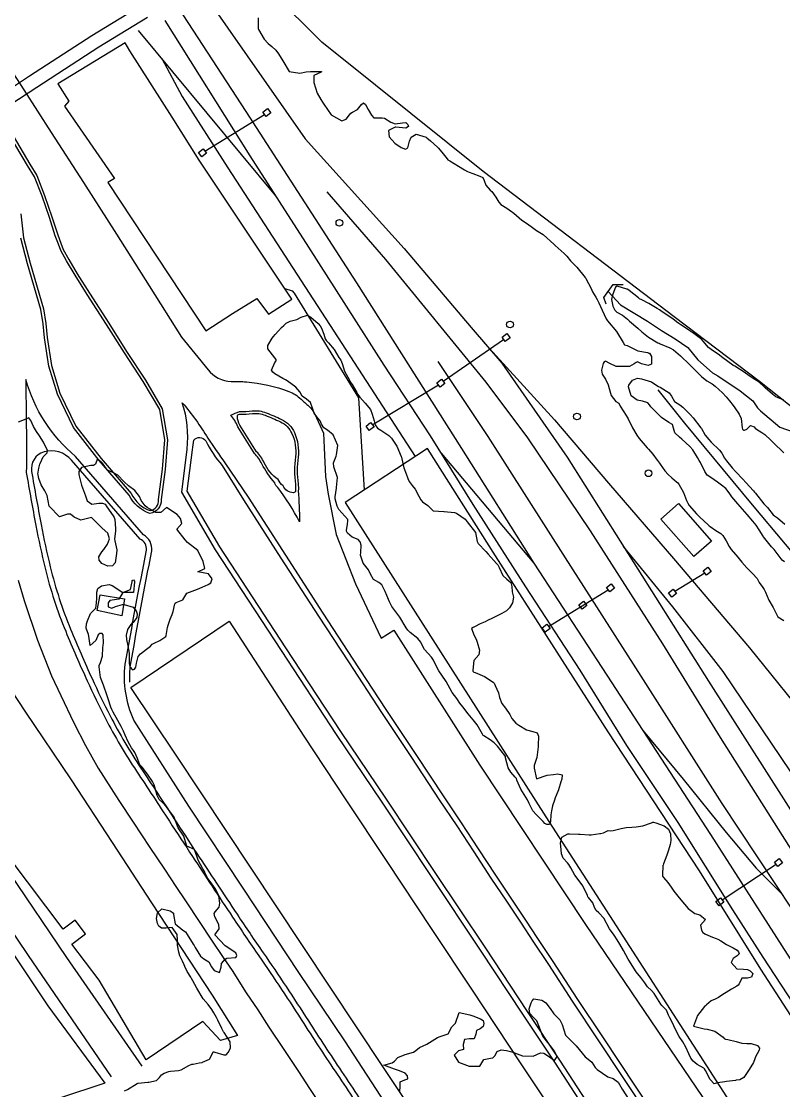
# Model space of a CAD drawing. Header units: metres. Extents: x 307586 to 320046, y 7427249 to 7434250.
# Drawn here: x 308029.3 to 308172.2, y 7433704.5 to 7433905 of the extents above; entities that cross this region are included whole.
import ezdxf

# ---------------------------------------------------------------- set-up
doc = ezdxf.new("R2010")
doc.units = ezdxf.units.M
doc.header["$MEASUREMENT"] = 0
for name, color, linetype in [('Area Verde e Lazer', 45, 'Continuous'), ('Armario', 62, 'Continuous'), ('Curvas de Nivel 1m', 11, 'Continuous'), ('Divisa', 42, 'FENCELINE2'), ('Edificações', 30, 'Continuous'), ('Estações', 252, 'Continuous'), ('Hidrografia', 140, 'Continuous'), ('Linha Férrea', 20, 'Continuous'), ('Pontes_Viadutos_Tubos', 190, 'Continuous'), ('Portico', 45, 'Continuous'), ('Postes', 20, 'Continuous'), ('Vias Primárias', 230, 'Continuous')]:
    doc.layers.add(name, color=color, linetype=linetype)
doc.linetypes.add('FENCELINE2', pattern='A,0.25,-0.1,[132,ltypeshp.shx,S=0.1,R=0,X=-0.1,Y=0],-0.1,1', length=1.45)

msp = doc.modelspace()

# ---------------------------------------------------------------- linework, layer by layer
at = {"layer": 'Area Verde e Lazer'}
for points in [[(308029.16, 7433868.9), (308029.69, 7433864.41), (308030.89, 7433859.63), (308033.44, 7433851.08), (308033.87, 7433848.34), (308034.08, 7433845.71), (308034.89, 7433840.46), (308036.51, 7433835.27), (308039.49, 7433829.08), (308044.26, 7433822.99), (308049.89, 7433816.43, 0.197527), (308053.42, 7433813.24, 0.38396), (308054.99, 7433815.33), (308055.72, 7433820.99), (308056.15, 7433826.49), (308055.21, 7433832.19), (308052.1, 7433837.44), (308048.59, 7433842.83), (308045.26, 7433848.11), (308041.63, 7433853.74), (308039.33, 7433857.4), (308037.72, 7433860.08), (308036.67, 7433862.01), (308036.23, 7433863.18), (308035.63, 7433864.78), (308034.53, 7433868.17), (308033.15, 7433872.17), (308031.74, 7433875.84), (308030.43, 7433877.94), (308026.04, 7433885.34)], [(308136.85, 7433700.05), (308130.27, 7433710.2), (308124.15, 7433719.36), (308116.22, 7433731.4), (308106.87, 7433745.41), (308097.75, 7433759.14), (308089.17, 7433771.84), (308078.86, 7433787.55), (308066.5, 7433806.44), (308060.36, 7433816.89), (308061.33, 7433824.67, 0.004611), (308061.61, 7433826.44, -0.516398), (308063.84, 7433826.35, 0.058993), (308066.9, 7433821.7), (308070.93, 7433815.24), (308077.95, 7433804.34), (308084.96, 7433793.48), (308090.59, 7433784.88), (308096.81, 7433775.4), (308102.43, 7433766.97), (308107.64, 7433759.01), (308110.92, 7433754.15), (308114.11, 7433749.3), (308117.31, 7433744.34), (308120.24, 7433740.02), (308122.97, 7433735.91), (308125.2, 7433732.5), (308128.1, 7433728.15), (308132.57, 7433721.25), (308137.4, 7433714.04), (308165.61, 7433671.48)], [(308098.32, 7433700.95), (308089.9, 7433713.87), (308081.29, 7433726.65), (308070.87, 7433742.48), (308060.69, 7433757.84), (308050.37, 7433773.97, -0.137065), (308048.75, 7433784.45, -0.004669), (308052.74, 7433805.84, 0.3068), (308051.54, 7433807.92), (308038.65, 7433822.73, 0.290905), (308033.52, 7433824.25, 0.382232), (308031.19, 7433820.55, 0.005176), (308032.97, 7433810.66, 0.012574), (308034.7, 7433802.68, 0.038541), (308038.5, 7433791.01, 0.008486), (308042.52, 7433781.76, 0.012827), (308045.92, 7433774.75, 0.027144), (308051.69, 7433764.95, -0.002222), (308057.87, 7433755.55, 0.001296), (308062.18, 7433748.97, 0.000201), (308065.87, 7433743.38, 0.000861), (308069.72, 7433737.57, 0.004457), (308074.61, 7433730.35, -0.009039), (308083.09, 7433717.59, 0.006218), (308089.31, 7433708.12, -0.005988), (308095.92, 7433698.07, 0.008775)]]:
    msp.add_lwpolyline(points, format="xyb", dxfattribs=at)
msp.add_lwpolyline([(308073.37, 7433824.29), (308070.26, 7433829.24, -0.141222), (308069.78, 7433830.93, -0.414389), (308070.16, 7433831.32, 0.026714), (308072.63, 7433831.45, -0.121634), (308074.99, 7433831.12, -0.014497), (308077.84, 7433829.89, -0.180286), (308080.01, 7433827.69, -0.137841), (308080.66, 7433823.32, 0.063565), (308080.66, 7433818.2, -0.0501), (308080.69, 7433817, -0.395428), (308080.27, 7433816.61, -0.302053), (308078.36, 7433817.91, -0.108424), (308077.42, 7433819.08, -0.13604), (308074.8, 7433822.22, 0.088425)], format="xyb", close=True, dxfattribs=at)
at = {"layer": 'Armario'}
msp.add_lwpolyline([(308152.47, 7433814.56), (308158.66, 7433807.54), (308155.39, 7433804.65), (308149.19, 7433811.67)], close=True, dxfattribs=at)
at = {"layer": 'Curvas de Nivel 1m', "flags": 128}
for points, elevation in [([(308073.67, 7433905.62), (308073.66, 7433903.72), (308073.67, 7433903.62), (308073.75, 7433903.43), (308074.8, 7433901.61), (308075.53, 7433900.81), (308076.22, 7433900.29), (308077.01, 7433899.58), (308077.5, 7433898.89), (308078.28, 7433897.56), (308079.46, 7433895.55), (308081.46, 7433895.24), (308082.65, 7433895.51), (308083.46, 7433895.6), (308085.35, 7433895.59), (308085.46, 7433895.6), (308085.55, 7433895.57), (308085.54, 7433895.48), (308085.46, 7433895.43), (308084.14, 7433894.81), (308084.14, 7433893.49), (308084.42, 7433892.5), (308084.75, 7433891.49), (308085.4, 7433890.33), (308085.76, 7433889.84), (308086.01, 7433889.47), (308087.36, 7433887.45), (308089.35, 7433886.34), (308090.16, 7433886.62), (308090.79, 7433887.42), (308091.05, 7433887.73), (308091.37, 7433887.92), (308092.33, 7433888.44), (308093.08, 7433889.38), (308093.4, 7433889.69), (308093.78, 7433889.38), (308094.32, 7433888.43), (308094.92, 7433887.36), (308095.36, 7433886.9), (308096.9, 7433886.88), (308097.36, 7433886.82), (308098.57, 7433886.1), (308099.35, 7433885.76), (308100.72, 7433885.92), (308101.35, 7433886.01), (308101.71, 7433885.65), (308101.84, 7433885.28), (308101.34, 7433884.93), (308099.52, 7433885.13), (308099.34, 7433885.13), (308098.14, 7433884.51), (308098.25, 7433883.32), (308099.31, 7433882.12), (308100.51, 7433881.3), (308101.29, 7433881.03), (308101.73, 7433881.28), (308102.07, 7433882.52), (308102.39, 7433883.27), (308103.33, 7433883.85), (308105.17, 7433883.24), (308105.32, 7433883.13), (308105.96, 7433882.58), (308107.3, 7433881.38), (308107.46, 7433881.21), (308108.37, 7433880.11), (308109.1, 7433879.19), (308109.27, 7433879.04), (308109.64, 7433878.81), (308111.25, 7433877.83), (308112.36, 7433877.15), (308112.9, 7433876.81), (308113.24, 7433876.69), (308113.92, 7433876.45), (308115.23, 7433875.96), (308115.81, 7433875.69), (308116.05, 7433875.11), (308116.35, 7433874.24), (308117.21, 7433873.35), (308117.47, 7433873.09), (308118.24, 7433872.02), (308118.82, 7433871.07), (308119.17, 7433870.62), (308120.28, 7433869.94), (308121.16, 7433869.35), (308121.34, 7433869.23), (308121.6, 7433869.04), (308123.13, 7433867.73), (308124.18, 7433867.01), (308125.12, 7433866.34), (308125.86, 7433865.74), (308127.1, 7433865), (308127.15, 7433864.97), (308129.09, 7433863.18), (308129.34, 7433862.95), (308131.06, 7433861.44), (308131.55, 7433860.92), (308132.22, 7433860.09), (308133.04, 7433859.26), (308133.4, 7433858.9), (308135.01, 7433856.94), (308135.04, 7433856.91), (308135.06, 7433856.88), (308135.12, 7433856.77), (308136.1, 7433854.86), (308136.37, 7433854.25), (308136.97, 7433853.27), (308137.24, 7433852.85), (308137.57, 7433852.22), (308138.19, 7433850.84), (308138.92, 7433849.2), (308139.16, 7433848.83), (308140.89, 7433846.81), (308142.09, 7433844.79), (308142.4, 7433844.32), (308142.86, 7433844.18), (308143.97, 7433843.65), (308144.85, 7433843.21), (308146.68, 7433842.91), (308146.84, 7433842.8), (308146.89, 7433842.78), (308147.08, 7433842.74), (308147.45, 7433842.11), (308147.41, 7433840.73), (308146.81, 7433840.45), (308145.55, 7433840.75), (308144.82, 7433841.14), (308144.56, 7433841.02), (308144.18, 7433840.77), (308143.31, 7433840.27), (308142.81, 7433840.25), (308142.26, 7433840.24), (308140.81, 7433840.29), (308139.6, 7433840.82), (308138.82, 7433841.26), (308138.53, 7433841.12), (308138.37, 7433840.83), (308138.05, 7433839.59), (308138.19, 7433838.84), (308138.78, 7433837.86), (308139.29, 7433836.82), (308139.47, 7433836.11), (308139.87, 7433834.82), (308140.73, 7433833.7), (308141.31, 7433833.38), (308141.58, 7433832.8), (308142.7, 7433831.06), (308142.88, 7433830.78), (308143.03, 7433830.44), (308143.84, 7433828.77), (308144.66, 7433827.41), (308145.15, 7433826.76), (308146.63, 7433825.03), (308146.9, 7433824.74), (308147.71, 7433823.82), (308148.5, 7433822.71), (308148.6, 7433822.55), (308149.93, 7433820.7), (308150.57, 7433819.99), (308151.26, 7433819.38), (308152.12, 7433818.67), (308152.34, 7433818.45), (308152.55, 7433818.19), (308153.42, 7433816.65), (308153.99, 7433815.16), (308154.23, 7433814.64), (308154.5, 7433814.22), (308155.84, 7433812.63), (308156.47, 7433811.99), (308158.05, 7433810.6), (308158.27, 7433810.41), (308158.45, 7433810.28), (308159.47, 7433809.55), (308160.44, 7433808.95), (308160.63, 7433808.77), (308160.78, 7433808.56), (308161.45, 7433807.58), (308162, 7433806.55), (308162.4, 7433805.95), (308163.6, 7433804.53), (308164.37, 7433803.57), (308165.31, 7433802.51), (308166.35, 7433801.48), (308167.22, 7433800.49), (308167.65, 7433799.8), (308168.32, 7433798.81), (308168.55, 7433798.47), (308168.82, 7433797.95), (308169.41, 7433796.46), (308170.27, 7433795.1), (308170.55, 7433794.45), (308171.15, 7433793.34), (308172.24, 7433792.62)], 708), ([(308172.25, 7433833.94), (308171.06, 7433834.45), (308170.74, 7433834.59), (308170.14, 7433835.07), (308168.77, 7433836.25), (308168.55, 7433836.47), (308167.62, 7433837.33), (308166.79, 7433837.84), (308165.76, 7433838.51), (308164.8, 7433839.18), (308163.04, 7433840.3), (308162.81, 7433840.44), (308162.75, 7433840.48), (308162.66, 7433840.54), (308160.83, 7433841.91), (308159.91, 7433842.58), (308158.85, 7433843.29), (308158.11, 7433843.85), (308157.46, 7433844.61), (308156.87, 7433845.3), (308155.13, 7433846.64), (308154.89, 7433846.79), (308154.54, 7433847), (308152.91, 7433848.08), (308152.56, 7433848.32), (308152.09, 7433848.67), (308151.42, 7433849.19), (308150.92, 7433849.51), (308149.17, 7433850.71), (308148.94, 7433850.88), (308148.5, 7433851.15), (308146.95, 7433852.06), (308145.62, 7433852.75), (308145.18, 7433852.97), (308144.97, 7433853.12), (308143.23, 7433854.53), (308142.98, 7433854.72), (308142.95, 7433854.74), (308142.82, 7433854.78), (308140.99, 7433855.35), (308140.68, 7433855.12), (308140.58, 7433854.81), (308140.13, 7433853.66), (308139.92, 7433852.82), (308140.16, 7433851.6), (308140.57, 7433850.81), (308140.93, 7433850.47), (308142.02, 7433849.89), (308142.92, 7433849.16), (308143.32, 7433848.78), (308144.9, 7433847.45), (308145.65, 7433846.75), (308146.88, 7433845.75), (308148.64, 7433844.71), (308148.79, 7433844.64), (308148.86, 7433844.62), (308149.03, 7433844.54), (308150.85, 7433843.75), (308151.58, 7433843.41), (308152.45, 7433842.67), (308152.84, 7433842.28), (308154.53, 7433840.64), (308154.81, 7433840.37), (308156.56, 7433838.62), (308156.79, 7433838.39), (308157.78, 7433837.6), (308158.78, 7433837.02), (308159.4, 7433836.58), (308160.75, 7433835.3), (308161.45, 7433834.56), (308162.03, 7433833.84), (308162.73, 7433832.96), (308163.05, 7433832.54), (308163.89, 7433831.34), (308164.26, 7433830.52), (308164.46, 7433828.74), (308164.52, 7433828.52), (308164.67, 7433828.35), (308164.88, 7433828.31), (308165.3, 7433828.51), (308165.97, 7433829.22), (308166.68, 7433828.95), (308166.89, 7433828.71), (308167.14, 7433828.49), (308168.11, 7433827.92), (308168.66, 7433827.5), (308169.78, 7433826.46), (308170.64, 7433825.65), (308171.87, 7433824.43), (308172.24, 7433824.05)], 707), ([(308172.37, 7433803.63), (308171.92, 7433803.97), (308171.58, 7433804.43), (308170.41, 7433805.93), (308169.94, 7433806.45), (308168.43, 7433808.36), (308168.38, 7433808.42), (308168.35, 7433808.47), (308167.62, 7433809.66), (308167.07, 7433810.49), (308166.46, 7433811.27), (308165.38, 7433812.51), (308164.49, 7433813.51), (308163.64, 7433814.53), (308162.52, 7433815.84), (308162.01, 7433816.55), (308161.4, 7433817.42), (308160.55, 7433818), (308159.79, 7433818.58), (308158.56, 7433819.48), (308157.89, 7433819.92), (308157.46, 7433820.61), (308156.6, 7433822.27), (308156.37, 7433822.62), (308156.04, 7433823.19), (308155.16, 7433824.63), (308154.63, 7433825.24), (308153.09, 7433826.66), (308152.66, 7433827.01), (308151.81, 7433827.82), (308151.57, 7433828.68), (308151.38, 7433829.38), (308150.68, 7433829.79), (308149.32, 7433830.7), (308148.7, 7433831.3), (308147.31, 7433832.73), (308147.06, 7433833.07), (308146.73, 7433833.46), (308145.73, 7433833.75), (308144.74, 7433833.98), (308143.59, 7433834.77), (308143.1, 7433836.44), (308143.17, 7433836.78), (308143.85, 7433837.7), (308144.79, 7433838.09), (308145.57, 7433837.97), (308146.78, 7433837.6), (308147.42, 7433837.38), (308148.41, 7433836.72), (308148.77, 7433836.54), (308149.06, 7433836.42), (308150.75, 7433835.31), (308151.17, 7433834.68), (308151.75, 7433833.69), (308152.73, 7433833.06), (308153.29, 7433832.65), (308154.7, 7433831.26), (308155.25, 7433830.63), (308156.67, 7433828.77), (308156.74, 7433828.69), (308156.78, 7433828.62), (308157.48, 7433827.42), (308158.17, 7433826.6), (308158.65, 7433826.11), (308160.16, 7433824.57), (308160.62, 7433824), (308161.15, 7433823.11), (308161.51, 7433822.56), (308162.58, 7433821.25), (308163.25, 7433820.53), (308164.56, 7433819.15), (308165.13, 7433818.51), (308166.54, 7433816.97), (308166.75, 7433816.71), (308166.91, 7433816.49), (308168.5, 7433814.54), (308168.57, 7433814.47), (308169.16, 7433813.8), (308170.25, 7433812.45), (308170.48, 7433812.27), (308171.04, 7433811.87), (308172.46, 7433810.69)], 708), ([(308048.61, 7433704.45), (308049.17, 7433704.73), (308050.97, 7433705.86), (308051.13, 7433705.91), (308051.18, 7433705.92), (308052.96, 7433706.07), (308053.19, 7433706.09), (308054.58, 7433706.43), (308055.2, 7433706.94), (308055.57, 7433707.45), (308056.04, 7433707.8), (308056.91, 7433708.1), (308057.22, 7433708.14), (308058.71, 7433708.28), (308059.22, 7433708.43), (308060.7, 7433709.22), (308061.23, 7433709.44), (308061.49, 7433709.48), (308062.58, 7433709.73), (308063.15, 7433709.81), (308063.23, 7433709.82), (308064.53, 7433710.42), (308065.21, 7433711.7), (308065.23, 7433711.74), (308065.26, 7433711.76), (308065.33, 7433711.76), (308065.55, 7433711.7), (308067.26, 7433711.19), (308067.69, 7433711.23), (308068.08, 7433711.66), (308068.48, 7433712.45), (308068.43, 7433713.66), (308067.3, 7433715.39), (308067.17, 7433715.54), (308067.09, 7433715.67), (308066.84, 7433716.14), (308066.1, 7433717.69), (308065.84, 7433718.19), (308065.35, 7433719.12), (308064.99, 7433719.7), (308064.29, 7433720.63), (308063.37, 7433721.72), (308062.18, 7433723.73), (308061.42, 7433725.1), (308061.19, 7433725.51), (308061.04, 7433725.75), (308060.34, 7433726.86), (308059.92, 7433727.76), (308059.81, 7433728.12), (308059.46, 7433728.8), (308059, 7433729.77), (308058.77, 7433730.49), (308058.52, 7433731.78), (308058.54, 7433732.74), (308058.47, 7433733.78), (308057.54, 7433735.06), (308056.4, 7433734.94), (308055.53, 7433734.94), (308055.03, 7433735.31), (308054.77, 7433735.82), (308054.59, 7433736.79), (308054.79, 7433737.82), (308055.58, 7433738.61), (308057.17, 7433738.2), (308057.57, 7433737.96), (308057.8, 7433737.79), (308057.8, 7433737.55), (308058.14, 7433735.78), (308059.53, 7433734.56), (308060.03, 7433734.26), (308060.35, 7433733.76), (308061.5, 7433731.95), (308061.65, 7433731.74), (308061.86, 7433731.37), (308062.85, 7433729.73), (308063.47, 7433729.22), (308064.4, 7433728.64), (308064.94, 7433727.7), (308065.44, 7433727.02), (308066.44, 7433726.68), (308066.73, 7433727.68), (308066.83, 7433728.31), (308067.47, 7433729.15), (308067.83, 7433729.31), (308069.47, 7433729.47), (308069.63, 7433729.65), (308069.68, 7433729.85), (308069.48, 7433730.37), (308067.49, 7433731.67), (308065.52, 7433733.69), (308066.37, 7433734.85), (308066.33, 7433735.68), (308065.56, 7433737.11), (308065.4, 7433737.69), (308065.58, 7433738.02), (308066.35, 7433738.92), (308066.47, 7433739.68), (308066.28, 7433741.01), (308066, 7433741.69), (308065.62, 7433742.39), (308064.66, 7433743.7), (308064.23, 7433744.3), (308063.66, 7433745.41), (308063.52, 7433745.72), (308063.3, 7433746.09), (308062.45, 7433747.73), (308061.71, 7433749.74), (308060.29, 7433750.34), (308059.88, 7433751.77), (308059.74, 7433752.19), (308058.69, 7433753.78), (308058.01, 7433755.56), (308057.9, 7433755.79), (308057.79, 7433755.96), (308056.4, 7433757.8), (308055.82, 7433758.45), (308055.11, 7433759.11), (308054.72, 7433759.83), (308054.54, 7433760.53), (308054.19, 7433761.83), (308053.86, 7433762.49), (308052.91, 7433763.85), (308051.9, 7433765.12), (308051.55, 7433765.52), (308051.39, 7433765.87), (308051.03, 7433766.76), (308050.52, 7433767.88), (308050.31, 7433768.26), (308049.94, 7433768.78), (308049.27, 7433769.9), (308048.72, 7433771.15), (308048.4, 7433771.91), (308047.99, 7433772.77), (308047.36, 7433773.92), (308046.5, 7433775.44), (308046.24, 7433775.93), (308046.03, 7433776.39), (308045.53, 7433777.94), (308045.18, 7433779.06), (308044.86, 7433779.95), (308044.66, 7433780.53), (308044.09, 7433781.96), (308043.87, 7433783.96), (308043.88, 7433784.21), (308044.13, 7433784.79), (308044.46, 7433785.96), (308044.56, 7433787.56), (308044.6, 7433787.95), (308044.68, 7433788.45), (308044.6, 7433789.95), (308044.42, 7433790.18), (308044.2, 7433790.23), (308043.96, 7433790.2), (308043.68, 7433789.97), (308043.25, 7433788.9), (308042.17, 7433787.98), (308041.94, 7433789.73), (308041.86, 7433789.99), (308041.44, 7433791.23), (308041.46, 7433791.99), (308041.64, 7433792.57), (308042.24, 7433793.98), (308043.25, 7433794.97), (308043.39, 7433795.97), (308043.4, 7433796.85), (308043.45, 7433797.97), (308043.64, 7433798.63), (308044.31, 7433799.17), (308045.74, 7433799.37), (308046.31, 7433799.2), (308048.29, 7433797.91), (308049.75, 7433798.44), (308050.02, 7433799.89), (308050.07, 7433800.13), (308050.32, 7433800.26), (308050.46, 7433800.04), (308050.46, 7433799.89), (308050.29, 7433797.89), (308048.29, 7433797.91), (308047.52, 7433796.67), (308046.27, 7433796.47), (308045.83, 7433796.38), (308045.57, 7433795.94), (308045.53, 7433795.22), (308046.25, 7433794.93), (308046.94, 7433795.24), (308048.26, 7433795.63), (308048.54, 7433795.63), (308050.26, 7433795.12), (308050.81, 7433794.45), (308050.98, 7433793.88), (308050.91, 7433793.2), (308050.22, 7433792.27), (308050.01, 7433792.1), (308049.81, 7433791.89), (308049.17, 7433790.93), (308048.94, 7433789.9), (308048.98, 7433789.1), (308049.24, 7433787.9), (308049.51, 7433786.54), (308049.5, 7433785.9), (308049.46, 7433784.57), (308049.7, 7433783.89), (308050.12, 7433783.39), (308050.48, 7433783.52), (308050.71, 7433783.88), (308050.89, 7433784.64), (308051.17, 7433785.87), (308051.61, 7433786.41), (308052.16, 7433786.84), (308052.76, 7433787.25), (308053.47, 7433787.85), (308053.81, 7433788.21), (308054.18, 7433788.37), (308055.23, 7433788.87), (308056.19, 7433789.5), (308056.35, 7433789.65), (308056.42, 7433789.81), (308056.68, 7433791.34), (308056.79, 7433791.8), (308057.16, 7433792.87), (308057.55, 7433793.8), (308057.72, 7433794.33), (308058.05, 7433795.79), (308058.13, 7433795.92), (308058.27, 7433796.02), (308059.56, 7433796.49), (308060.29, 7433797.77), (308062.3, 7433798.55), (308063.15, 7433798.88), (308064.31, 7433799.38), (308064.77, 7433799.71), (308065.07, 7433800.46), (308064.33, 7433801.39), (308062.33, 7433801.74), (308063.68, 7433802.39), (308063.36, 7433803.73), (308062.38, 7433805.74), (308060.41, 7433807.27), (308059.96, 7433807.77), (308058.43, 7433809.79), (308059.38, 7433810.85), (308059.08, 7433811.78), (308058.46, 7433812.5), (308056.48, 7433813.81), (308055.4, 7433812.9), (308054.47, 7433812.89), (308052.88, 7433813.86), (308052.49, 7433814.15), (308051.75, 7433815.12), (308051.44, 7433815.88), (308050.52, 7433817.02), (308049.37, 7433817.9), (308048.54, 7433818.66), (308047.37, 7433819.92), (308046.56, 7433820.36), (308045.44, 7433820.82), (308044.64, 7433821.96), (308044.57, 7433822.06), (308043.54, 7433823.02), (308043.19, 7433821.97), (308042.82, 7433821.73), (308042.57, 7433821.69), (308042.29, 7433821.7), (308040.57, 7433821.35), (308040.02, 7433820.55), (308040.02, 7433820.02), (308040.53, 7433818.01), (308041.29, 7433816), (308041.61, 7433815.1), (308042.49, 7433814.43), (308043.81, 7433814.65), (308044.49, 7433814.65), (308044.98, 7433814.44), (308045.32, 7433813.95), (308046.46, 7433812.29), (308046.69, 7433811.93), (308046.79, 7433811.58), (308046.95, 7433809.92), (308046.95, 7433809.4), (308046.73, 7433807.93), (308046.77, 7433807.56), (308047.16, 7433805.92), (308047.08, 7433805.22), (308046.9, 7433803.92), (308046.85, 7433803.43), (308046.35, 7433802.88), (308045.46, 7433802.83), (308044.35, 7433803.33), (308043.86, 7433803.96), (308043.78, 7433804.56), (308044.38, 7433805.52), (308044.72, 7433805.95), (308045.4, 7433806.95), (308045.8, 7433807.94), (308045.5, 7433809.02), (308044.43, 7433809.96), (308042.45, 7433811.98), (308040.45, 7433811.45), (308039.16, 7433812.02), (308038.46, 7433812.57), (308037.89, 7433812.61), (308036.45, 7433812.05), (308034.48, 7433814.08), (308034.08, 7433816.08), (308033.67, 7433816.93), (308032.96, 7433818.1), (308032.54, 7433819.24), (308032.39, 7433819.94), (308032.38, 7433820.1), (308032.56, 7433821.21), (308032.73, 7433821.94), (308032.77, 7433822.1), (308033.37, 7433823.31), (308034.1, 7433824.09), (308034.18, 7433824.51), (308033.4, 7433826.09), (308032.64, 7433827.28), (308032.08, 7433828.11), (308031.55, 7433829.01), (308031.02, 7433830.12), (308030.68, 7433830.62), (308029.51, 7433830.14), (308028.67, 7433829.8)], 708), ([(308100.26, 7433704.36), (308100.31, 7433705.27), (308100.32, 7433706.15), (308101.2, 7433706.55), (308101.76, 7433706.7), (308101.7, 7433707.26), (308101.22, 7433707.79), (308100.15, 7433708.2), (308099.23, 7433708.53), (308097.23, 7433709.31), (308098.82, 7433709.72), (308099.24, 7433710.06), (308099.84, 7433710.7), (308101.26, 7433711.26), (308102.81, 7433711.7), (308103.27, 7433712.01), (308103.94, 7433712.57), (308105.28, 7433713.22), (308107.3, 7433714.44), (308107.83, 7433714.65), (308109.3, 7433715.17), (308110.02, 7433716.46), (308110.66, 7433717.15), (308111.35, 7433719.14), (308113.35, 7433718.73), (308113.93, 7433718.54), (308115.34, 7433717.98), (308115.88, 7433717.64), (308116, 7433717.09), (308115.88, 7433716.53), (308115.32, 7433716.06), (308114.63, 7433715.79), (308114.49, 7433715.11), (308114.17, 7433714.24), (308113.29, 7433714.21), (308112.34, 7433714.08), (308112.13, 7433713.13), (308112.18, 7433712.22), (308111.27, 7433711.94), (308110.4, 7433711.15), (308111.24, 7433709.83), (308113.23, 7433709.12), (308115.23, 7433709.1), (308116, 7433710.34), (308117.26, 7433710.6), (308117.65, 7433710.67), (308118.08, 7433711.06), (308118.5, 7433711.83), (308119.27, 7433712.15), (308120.27, 7433712.03), (308121.26, 7433711.76), (308123.25, 7433711), (308125.25, 7433710.98), (308126.6, 7433711.62), (308127.26, 7433711.56), (308128.1, 7433710.94), (308129.25, 7433710.18), (308129.72, 7433710.92), (308129.27, 7433711.91), (308128.45, 7433712.94), (308127.3, 7433714.41), (308127.06, 7433714.71), (308126.96, 7433714.96), (308126.75, 7433715.52), (308126.21, 7433716.97), (308125.96, 7433717.59), (308125.34, 7433718.16), (308124.62, 7433718.99), (308124.51, 7433719.84), (308124.87, 7433720.99), (308125.03, 7433721.33), (308125.38, 7433721.7), (308126.85, 7433721.49), (308127.38, 7433721.18), (308127.61, 7433720.95), (308128.4, 7433719.9), (308129.11, 7433718.93), (308129.35, 7433718.66), (308130.23, 7433717.8), (308130.71, 7433716.91), (308131.3, 7433714.9), (308133.28, 7433712.88), (308135, 7433710.86), (308135.25, 7433710.68), (308136.27, 7433709.87), (308136.9, 7433708.84), (308137.03, 7433708.63), (308137.23, 7433708.46), (308138.26, 7433707.78), (308139.22, 7433707.09), (308139.41, 7433707), (308140.26, 7433706.79), (308141.2, 7433706.07), (308141.92, 7433704.77), (308143.16, 7433702.86)], 709)]:
    msp.add_lwpolyline(points, dxfattribs=dict(at, elevation=elevation))
at = {"layer": 'Curvas de Nivel 1m', "elevation": 709, "flags": 128}
for points in [[(308082.92, 7433849.87), (308083.55, 7433849.49), (308084.9, 7433848.3), (308085.31, 7433847.88), (308085.55, 7433847.47), (308086, 7433846.34), (308086.24, 7433845.46), (308086.46, 7433845.06), (308086.86, 7433844.71), (308087.91, 7433843.44), (308088.82, 7433841.98), (308089.15, 7433841.43), (308089.43, 7433840.8), (308089.88, 7433839.42), (308090.78, 7433837.7), (308090.87, 7433837.5), (308090.92, 7433837.41), (308091.3, 7433836.86), (308092.15, 7433835.39), (308092.35, 7433834.99), (308092.73, 7433834.51), (308093.75, 7433833.37), (308094.71, 7433832.18), (308095.08, 7433831.35), (308095.42, 7433830.09), (308095.63, 7433829.35), (308096.03, 7433828.7), (308096.66, 7433828.35), (308098.18, 7433827.31), (308098.65, 7433826.84), (308099.69, 7433825.3), (308100.51, 7433823.39), (308100.53, 7433823.29), (308100.6, 7433822.95), (308101.02, 7433821.28), (308101.41, 7433820.12), (308101.74, 7433819.27), (308102.01, 7433818.73), (308102.54, 7433817.98), (308103.09, 7433817.25), (308103.79, 7433815.97), (308104.19, 7433815.24), (308104.5, 7433814.9), (308105.46, 7433814.19), (308106.48, 7433813.21), (308108.48, 7433813.09), (308108.58, 7433813.09), (308110.48, 7433812.91), (308110.88, 7433812.76), (308112.46, 7433811.63), (308112.89, 7433811.14), (308114.43, 7433809.12), (308114.74, 7433807.44), (308114.93, 7433807.11), (308116.39, 7433805.59), (308116.82, 7433805.09), (308118.37, 7433803.36), (308118.61, 7433803.07), (308118.86, 7433802.56), (308119.56, 7433801.06), (308120.33, 7433800.4), (308121.06, 7433799.77), (308121.23, 7433799.04), (308121.3, 7433798.03), (308121.58, 7433797.03), (308121.36, 7433795.95), (308120.78, 7433795.04), (308120.26, 7433794.46), (308119.38, 7433793.93), (308118.25, 7433793.41), (308117.61, 7433793.08), (308116.71, 7433792.62), (308116.23, 7433792.42), (308115.31, 7433792.03), (308114.22, 7433791.48), (308113.98, 7433791.36), (308113.71, 7433791.12), (308114.2, 7433789.84), (308114.55, 7433789.12), (308114.73, 7433788.57), (308115.15, 7433787.11), (308115.07, 7433786.2), (308114.14, 7433785.12), (308113.93, 7433783.32), (308113.94, 7433783.12), (308114.12, 7433782.97), (308114.36, 7433782.88), (308116.11, 7433782.16), (308117.76, 7433781.08), (308117.91, 7433780.89), (308118.09, 7433780.46), (308118.72, 7433779.06), (308118.95, 7433778.18), (308119.37, 7433777.06), (308120.04, 7433776.19), (308120.86, 7433775.04), (308121.24, 7433774.26), (308122.01, 7433773.42), (308122.54, 7433773.01), (308123.99, 7433772.14), (308125.15, 7433771.82), (308125.98, 7433771.61), (308126.24, 7433770.98), (308126.19, 7433769.21), (308126.16, 7433768.98), (308125.93, 7433766.98), (308125.41, 7433765.48), (308125.45, 7433764.98), (308125.88, 7433762.98), (308127.89, 7433763.65), (308129.03, 7433763.8), (308129.89, 7433763.87), (308130.71, 7433763.73), (308130.62, 7433762.92), (308130.43, 7433762.37), (308129.99, 7433760.93), (308129.85, 7433760.56), (308129.38, 7433759.39), (308129.22, 7433758.94), (308128.88, 7433757.88), (308128.65, 7433756.94), (308128.53, 7433756.21), (308128.47, 7433754.94), (308128.33, 7433754.39), (308127.78, 7433754.4), (308127.42, 7433754.6), (308127.12, 7433754.96), (308125.8, 7433756.27), (308125.2, 7433756.99), (308124.49, 7433758.33), (308124.16, 7433759), (308123.84, 7433759.52), (308122.92, 7433761.01), (308122.2, 7433762.69), (308122.09, 7433763.02), (308121.89, 7433763.27), (308121.06, 7433764.2), (308120.54, 7433765.04), (308120.08, 7433766.9), (308120.07, 7433767.05), (308120.06, 7433767.17), (308119.94, 7433767.36), (308118.58, 7433769.06), (308117.96, 7433769.7), (308117.18, 7433770.3), (308115.97, 7433771.01), (308115.88, 7433771.1), (308115.74, 7433771.34), (308114.72, 7433773.11), (308114.01, 7433774), (308113.05, 7433775.13), (308112.04, 7433776.44), (308111.51, 7433777.15), (308110.9, 7433778), (308110.07, 7433779.17), (308108.95, 7433781.18), (308108.11, 7433782.42), (308107.57, 7433783.2), (308107.06, 7433784.13), (308106.56, 7433785.21), (308106.15, 7433785.78), (308104.89, 7433787.23), (308104.62, 7433787.67), (308104.19, 7433788.57), (308103.62, 7433789.25), (308102.2, 7433790.42), (308101.76, 7433790.82), (308101.43, 7433791.27), (308100.24, 7433793.29), (308098.77, 7433795.3), (308098.28, 7433796.16), (308097.8, 7433797.31), (308097.52, 7433798.1), (308096.88, 7433799.32), (308096.32, 7433799.79), (308095.3, 7433800.33), (308094.77, 7433801.35), (308094.34, 7433802.13), (308093.38, 7433803.37), (308092.88, 7433804.88), (308092.91, 7433805.37), (308093.02, 7433806.75), (308092.8, 7433807.38), (308092.42, 7433807.81), (308091.28, 7433808.26), (308090.43, 7433809.04), (308090.27, 7433809.41), (308090.25, 7433809.6), (308090.45, 7433810.63), (308090.5, 7433811.41), (308090.46, 7433811.58), (308088.83, 7433813.43), (308088.49, 7433814.05), (308088.14, 7433815.43), (308088.13, 7433815.81), (308088.37, 7433817.43), (308088.39, 7433817.58), (308088.55, 7433819.43), (308087.86, 7433821.44), (308087.83, 7433822.19), (308088.27, 7433823.43), (308088.35, 7433823.69), (308088.62, 7433825.43), (308087.75, 7433827.44), (308086.66, 7433828.34), (308085.97, 7433828.77), (308085.58, 7433829.47), (308085.29, 7433830.08), (308084.69, 7433830.81), (308084.15, 7433831.49), (308083.95, 7433832.24), (308083.46, 7433833.49), (308082.73, 7433834.16), (308081.93, 7433834.71), (308081.46, 7433835.52), (308080.76, 7433836.4), (308079.14, 7433837.55), (308078.78, 7433837.78), (308078.29, 7433838.04), (308076.79, 7433838.92), (308076.4, 7433839.19), (308076.15, 7433839.58), (308076.81, 7433841.04), (308077.05, 7433841.32), (308077.07, 7433841.57), (308076.82, 7433841.87), (308075.47, 7433843.59), (308075.46, 7433844.2), (308076.33, 7433845.58), (308076.56, 7433845.88), (308076.87, 7433846.25), (308077.48, 7433846.97), (308078.04, 7433847.56), (308078.47, 7433847.98), (308078.9, 7433848.37), (308079.7, 7433848.75), (308080.91, 7433849.08), (308081.75, 7433849.52)], [(308147.66, 7433754.83), (308147.78, 7433754.84), (308148.22, 7433754.71), (308149.78, 7433754.17), (308150.62, 7433753.52), (308150.97, 7433752.67), (308151.03, 7433751.39), (308150.94, 7433750.67), (308150.62, 7433749.58), (308150.29, 7433748.68), (308149.7, 7433747.02), (308149.61, 7433746.78), (308149.58, 7433746.69), (308149.49, 7433744.87), (308149.52, 7433744.69), (308149.66, 7433744.48), (308150.48, 7433743.51), (308151.09, 7433742.67), (308151.63, 7433741.93), (308152.64, 7433740.65), (308153.6, 7433739.48), (308154.3, 7433738.63), (308155.58, 7433737.69), (308156.47, 7433737.49), (308157.57, 7433736.59), (308156.62, 7433735.54), (308156.79, 7433734.6), (308157.08, 7433734.14), (308157.54, 7433733.81), (308158.85, 7433733.26), (308159.53, 7433733.05), (308159.87, 7433732.91), (308160.43, 7433732.56), (308161.51, 7433731.93), (308162.77, 7433731.26), (308163.5, 7433730.83), (308163.77, 7433730.52), (308163.87, 7433730.14), (308163.49, 7433729.77), (308162.76, 7433729.25), (308162.36, 7433728.53), (308163.46, 7433727.31), (308164.67, 7433727.3), (308165.46, 7433727.24), (308165.96, 7433726.99), (308166.42, 7433726.49), (308166.16, 7433725.77), (308165.44, 7433725.57), (308164.39, 7433725.56), (308163.89, 7433724.52), (308163.67, 7433724.27), (308163.42, 7433724.12), (308162.41, 7433723.53), (308161.41, 7433722.92), (308160.83, 7433722.55), (308159.98, 7433721.97), (308159.39, 7433721.65), (308158.65, 7433721.31), (308157.72, 7433720.59), (308157.54, 7433720.41), (308157.37, 7433720.25), (308156.07, 7433718.61), (308155.33, 7433716.62), (308157.33, 7433716.1), (308157.89, 7433716.02), (308159.32, 7433715.68), (308160.85, 7433714.55), (308161.06, 7433714.3), (308161.3, 7433714.17), (308161.72, 7433714.12), (308163.3, 7433713.73), (308164.37, 7433713.43), (308165.29, 7433713.33), (308166.11, 7433713.31), (308167.29, 7433712.95), (308167.68, 7433712.47), (308167.64, 7433712.1), (308167.27, 7433711.4), (308166.91, 7433710.83), (308166.83, 7433710.48), (308166.55, 7433709.78), (308165.73, 7433708.49), (308165.22, 7433707.7), (308164.76, 7433706.97), (308163.97, 7433706.51), (308163.29, 7433706.44), (308163.21, 7433706.43), (308161.52, 7433706.22), (308161.21, 7433706.18), (308159.83, 7433705.94), (308159.2, 7433705.81), (308158.43, 7433706.58), (308157.54, 7433708.27), (308157.37, 7433708.59), (308157.23, 7433708.69), (308156.02, 7433709.39), (308155.25, 7433710.02), (308154.81, 7433710.62), (308154.46, 7433711.43), (308153.89, 7433712.63), (308153.29, 7433713.65), (308152.65, 7433714.65), (308151.87, 7433716.11), (308151.64, 7433716.66), (308151.34, 7433717.22), (308150.84, 7433718.16), (308150.63, 7433718.67), (308150.25, 7433719.56), (308149.37, 7433720.48), (308149.18, 7433720.69), (308148.88, 7433721.19), (308147.92, 7433722.7), (308147.41, 7433723.25), (308146.68, 7433723.99), (308146.19, 7433724.73), (308145.44, 7433725.7), (308144.57, 7433726.75), (308143.47, 7433728.47), (308143.3, 7433728.76), (308143.08, 7433729.17), (308142.2, 7433730.77), (308141.51, 7433731.94), (308140.98, 7433732.79), (308140.41, 7433733.68), (308139.54, 7433734.81), (308138.48, 7433736.82), (308137.58, 7433737.82), (308137.04, 7433738.29), (308136.77, 7433738.84), (308136.45, 7433739.7), (308135.61, 7433740.72), (308135.5, 7433740.86), (308135.41, 7433741.07), (308134.56, 7433742.87), (308133.66, 7433744.11), (308133.08, 7433744.89), (308132.29, 7433746.28), (308131.95, 7433746.9), (308131.7, 7433747.19), (308130.86, 7433748.07), (308130.57, 7433748.92), (308130.51, 7433749.71), (308130.37, 7433750.92), (308130.62, 7433752.04), (308131.76, 7433752.62), (308132.03, 7433752.63), (308133.76, 7433752.6), (308134.05, 7433752.58), (308135.76, 7433752.46), (308136.13, 7433752.48), (308137.76, 7433752.7), (308137.88, 7433752.71), (308138.42, 7433752.82), (308139.33, 7433753.25), (308139.77, 7433753.24), (308140.22, 7433753.25), (308141.77, 7433753.68), (308142.68, 7433753.86), (308143.77, 7433753.9), (308144.58, 7433753.95), (308145.78, 7433754.17), (308147.43, 7433754.72)]]:
    msp.add_lwpolyline(points, close=True, dxfattribs=at)
at = {"layer": 'Divisa'}
for points in [[(308445.63, 7433599.68), (308416.12, 7433558.63), (308397.82, 7433587.27), (308380.06, 7433616.19), (308352.84, 7433659.7), (308342.84, 7433675.68), (308320.02, 7433709.94), (308316.7, 7433716.41), (308313.31, 7433720.62), (308308.37, 7433725.65), (308295.45, 7433736.72), (308283.61, 7433745.91), (308265.94, 7433759.36), (308249.71, 7433772.48), (308233.11, 7433785.69), (308212.87, 7433801.7), (308192.78, 7433817.58), (308167.66, 7433837.47), (308151.7, 7433849.58), (308115.86, 7433876.8), (308095.69, 7433893.04), (308085.61, 7433901.09), (308076.36, 7433910.33), (308070.54, 7433916.83)], [(308078.68, 7433854.88), (308080.03, 7433854.48), (308080.4, 7433854.02), (308092.5, 7433834.37), (308093.55, 7433817.11)]]:
    msp.add_lwpolyline(points, dxfattribs=at)
at = {"layer": 'Edificações'}
for points in [[(308048.72, 7433900.97), (308036.09, 7433893.26), (308038.2, 7433889.99), (308037.38, 7433889.06), (308046.72, 7433875.52), (308045.47, 7433874.74), (308063.88, 7433846.96), (308068.86, 7433850.19), (308073.44, 7433853.01), (308075.62, 7433850.1), (308080, 7433852.9), (308071.86, 7433865.08), (308062.63, 7433878.93), (308057.52, 7433887.04), (308049.6, 7433899.42)], [(308043.5, 7433794.5), (308044.02, 7433797.48), (308048.63, 7433796.69), (308048.09, 7433793.54)]]:
    msp.add_lwpolyline(points, close=True, dxfattribs=at)
for points in [[(308017.34, 7433794.73), (308029.95, 7433775.64), (308038.63, 7433762.77), (308046.28, 7433751.05), (308053.66, 7433739.71), (308065.07, 7433722.39), (308069.81, 7433714.87), (308066.6, 7433713.9), (308063.29, 7433717.49), (308052.69, 7433710.29), (308043.88, 7433725.19), (308038.74, 7433731.99), (308041.28, 7433733.91), (308039.34, 7433736.46), (308037.11, 7433734.78), (308027.15, 7433747.95)], [(308115.23, 7433681.69), (308097.19, 7433708.83), (308077.07, 7433739.18), (308058.31, 7433767.41), (308049.79, 7433780.08), (308068.24, 7433792.49), (308082.22, 7433770.94), (308090.11, 7433759), (308097.78, 7433747.46), (308106.13, 7433734.93), (308113.8, 7433723.34), (308122.92, 7433709.56), (308128.8, 7433700.73)], [(308020.16, 7433741.41), (308020.5, 7433740.89), (308034.25, 7433720.41), (308044.9, 7433705.93), (308027.91, 7433700.3), (308030.91, 7433695.2), (308003.67, 7433676.55), (307995.06, 7433689.29), (307996.38, 7433690.19), (307989.34, 7433700.62), (307983.99, 7433708.54), (307983.13, 7433710.3), (307984.81, 7433711.12), (307981.78, 7433716.22), (307978.11, 7433714.03), (307973.89, 7433720.38), (307978.02, 7433723.61), (308000.78, 7433738.83), (308005.58, 7433731.65), (308020.17, 7433741.41)]]:
    msp.add_lwpolyline(points, dxfattribs=at)
at = {"layer": 'Estações'}
msp.add_lwpolyline([(308105.44, 7433824.92), (308090, 7433814.78), (308127.62, 7433755.81), (308168.41, 7433692.58), (308170.74, 7433694.14), (308171.66, 7433692.49), (308169.19, 7433691.28), (308196.57, 7433648.96), (308217.5, 7433615.95), (308227.49, 7433621.52), (308232.78, 7433625.3), (308202.61, 7433671.97), (308185.65, 7433699.97), (308167.94, 7433727.29), (308156.42, 7433745.74), (308139.3, 7433771.78), (308118.2, 7433804.79)], close=True, dxfattribs=at)
at = {"layer": 'Hidrografia'}
msp.add_lwpolyline([(308139.28, 7433854.33), (308141.6, 7433851.83), (308146.68, 7433848.78), (308149.29, 7433847.04), (308151.9, 7433845.45), (308154.22, 7433843.85), (308156.11, 7433841.53), (308158.86, 7433839.07), (308159.88, 7433838.49), (308164.08, 7433835.73), (308166.41, 7433833.85), (308167.28, 7433832.54), (308167.86, 7433831.96), (308171.52, 7433828.88), (308173.98, 7433828.01)], dxfattribs=at)
at = {"layer": 'Linha Férrea'}
for points in [[(308057.82, 7433908.86), (308071.35, 7433888.07), (308092.13, 7433855.93), (308111.83, 7433824.87), (308125.38, 7433803.41), (308139.08, 7433782.4), (308158.51, 7433752.51), (308173.46, 7433729.22), (308189.14, 7433704.69), (308203.07, 7433682.64), (308217.01, 7433661.55), (308238.02, 7433628.38), (308244.23, 7433618.89), (308253.4, 7433605.39), (308317.69, 7433503.2)], [(308064.36, 7433908.87), (308082.47, 7433882.92), (308101.05, 7433862.39), (308113.62, 7433847.56), (308119.39, 7433840.88), (308131.63, 7433823.26), (308158.1, 7433781.26), (308176.23, 7433752.83), (308195.47, 7433722.21), (308219.8, 7433684.07), (308245.01, 7433645.26), (308267.13, 7433610.3), (308288.69, 7433578), (308307.28, 7433548.8), (308328.41, 7433515.52)], [(308056.2, 7433905.13), (308072.11, 7433879.77), (308083.12, 7433862.65), (308097.25, 7433840.53), (308105.93, 7433827.26), (308113.91, 7433814.38), (308123.82, 7433798.97), (308133.98, 7433783.36), (308142.76, 7433769.22), (308152.35, 7433754.77), (308162.65, 7433738.39), (308168.3, 7433729.54), (308177.46, 7433715.62), (308186.21, 7433701.76), (308194.62, 7433689), (308203.3, 7433675.14), (308214.54, 7433657.83), (308222.13, 7433646.17), (308237.53, 7433622), (308244.2, 7433611.93), (308249.83, 7433602.6), (308257.58, 7433589.54), (308307.3, 7433511.76)], [(308051.18, 7433903.26), (308076.94, 7433872.26)], [(308055.64, 7433897.99), (308059.45, 7433890.87), (308067.97, 7433877.52), (308103.09, 7433823.38)], [(308086.52, 7433873), (308097.57, 7433860.31), (308116.34, 7433837.33), (308124.21, 7433826.9), (308135.9, 7433809.44), (308149.49, 7433788.26), (308160.28, 7433770.74), (308175.08, 7433747.37), (308183.17, 7433734.93), (308193.54, 7433718.76), (308217.31, 7433681.53), (308254.53, 7433623.81), (308314.95, 7433529.66)], [(308115.75, 7433845.09), (308129.26, 7433830.29), (308139.39, 7433818.38), (308151.56, 7433804.29), (308165.83, 7433787.53), (308178.13, 7433772.29), (308191.16, 7433758.78), (308204.93, 7433745.36), (308219.6, 7433729.58), (308235.18, 7433711.31), (308248.53, 7433695.37), (308263.97, 7433677.33), (308274.98, 7433663.5), (308290.1, 7433645.7), (308303.04, 7433630.37), (308315.82, 7433614.77), (308326.62, 7433602.03), (308334.91, 7433592.28), (308344.98, 7433580.36), (308356.04, 7433566.87), (308373.07, 7433545.81), (308384.75, 7433531.51)], [(308203.5, 7433703.16), (308189.16, 7433719.71), (308181.48, 7433728.57), (308173.93, 7433738.34), (308160.7, 7433758.31), (308145.47, 7433782.22), (308131.29, 7433804.38), (308116.81, 7433827.17), (308107.43, 7433841.18)], [(308402.6, 7433529.51), (308389.34, 7433539.05), (308370.02, 7433556.69), (308354.77, 7433574.68), (308342.8, 7433591.33), (308335.86, 7433601.8), (308328.35, 7433613.49), (308319.73, 7433627.11), (308311.91, 7433638.52), (308301.89, 7433652.07), (308292.4, 7433663.52), (308281.26, 7433676.82), (308267.82, 7433692.43), (308254.52, 7433708.34), (308241.99, 7433723.46), (308230.47, 7433737.49), (308220.65, 7433749.08), (308212.52, 7433759.1), (308201.21, 7433772.37), (308178.74, 7433799.57), (308166.37, 7433814.31), (308153.67, 7433829.62), (308148.67, 7433835.87)], [(308107.96, 7433823.99), (308125.38, 7433803.41)], [(308325, 7433528.78), (308309.46, 7433553.04), (308294.41, 7433576.91), (308279.58, 7433599.7), (308261.87, 7433626.89), (308248.07, 7433648.22), (308233.67, 7433670.74), (308219.64, 7433692.29), (308207.35, 7433711.51), (308193.98, 7433732.51), (308180.83, 7433753.52), (308160.9, 7433783.09), (308151.43, 7433795.22), (308142.16, 7433806.55)], [(308145.89, 7433771.93), (308153.38, 7433762.89), (308161.46, 7433752.87), (308167.07, 7433746.23), (308171.97, 7433741.3)]]:
    msp.add_lwpolyline(points, dxfattribs=at)
at = {"layer": 'Pontes_Viadutos_Tubos'}
for points in [[(307923.74, 7433822.82), (307924.83, 7433825.15), (307928.76, 7433827.53), (307939.24, 7433834.25), (307946.41, 7433838.89), (307953.36, 7433843.24), (307963.37, 7433849.43), (307972.78, 7433855.29), (307978.85, 7433859.18), (307985.58, 7433863.4), (307991.53, 7433867.14), (307998.04, 7433871.26), (308005.2, 7433875.71), (308012.66, 7433880.41), (308018.99, 7433884.37), (308025.5, 7433888.28), (308032.17, 7433892.65), (308043.82, 7433900.19), (308052.9, 7433905.76)], [(308138.95, 7433851.96), (308138.47, 7433853.23), (308140.22, 7433855.62), (308142.12, 7433855.62)]]:
    msp.add_lwpolyline(points, dxfattribs=at)
at = {"layer": 'Portico'}
for points in [[(308074.54, 7433887.93), (308075.41, 7433888.61), (308076.04, 7433887.8), (308075.16, 7433887.13)], [(308062.47, 7433880.37), (308063.34, 7433881.05), (308063.97, 7433880.24), (308063.09, 7433879.57)], [(308119.4, 7433845.76), (308120.28, 7433846.43), (308120.9, 7433845.62), (308120.02, 7433844.95)], [(308107.18, 7433837.22), (308108.05, 7433837.9), (308108.67, 7433837.09), (308107.8, 7433836.42)], [(308093.9, 7433829.08), (308094.77, 7433829.76), (308095.4, 7433828.95), (308094.52, 7433828.28)], [(308157.1, 7433801.98), (308157.98, 7433802.65), (308158.6, 7433801.84), (308157.73, 7433801.17)], [(308138.97, 7433798.82), (308139.85, 7433799.49), (308140.47, 7433798.68), (308139.59, 7433798.01)], [(308150.63, 7433797.86), (308151.51, 7433798.53), (308152.13, 7433797.73), (308151.26, 7433797.05)], [(308133.81, 7433795.61), (308134.68, 7433796.28), (308135.3, 7433795.48), (308134.43, 7433794.8)], [(308126.9, 7433791.26), (308127.78, 7433791.93), (308128.4, 7433791.12), (308127.52, 7433790.45)], [(308170.49, 7433747.35), (308171.36, 7433748.02), (308171.99, 7433747.21), (308171.11, 7433746.54)], [(308159.49, 7433739.99), (308160.37, 7433740.66), (308160.99, 7433739.86), (308160.11, 7433739.18)]]:
    msp.add_lwpolyline(points, close=True, dxfattribs=at)
for points in [[(308063.66, 7433880.64), (308074.85, 7433887.53)], [(308108.36, 7433837.49), (308119.71, 7433845.35)], [(308095.08, 7433829.35), (308107.49, 7433836.82)], [(308151.82, 7433798.13), (308157.42, 7433801.57)], [(308128.09, 7433791.53), (308139.28, 7433798.41)], [(308160.68, 7433740.26), (308170.8, 7433746.94)]]:
    msp.add_lwpolyline(points, dxfattribs=at)
at = {"layer": 'Postes'}
for centre in [(308088.9, 7433867.21), (308120.9, 7433848.14), (308133.46, 7433830.89), (308146.86, 7433820.25)]:
    msp.add_circle(centre, 0.629, dxfattribs=at)
at = {"layer": 'Vias Primárias'}
for points in [[(308012.74, 7433918.38), (308029.72, 7433892.16), (308034.87, 7433884.16), (308040.91, 7433874.76), (308047.08, 7433865.08), (308053.24, 7433855.36), (308059.29, 7433845.77), (308064.28, 7433839.67, 0.240173), (308068.64, 7433837.48, -0.021151), (308071.49, 7433837.38, -0.071573), (308079.41, 7433835.6, -0.098386), (308081.71, 7433834.16, 0.010946), (308083.17, 7433832.84, -0.107368), (308084.3, 7433831.34), (308085.93, 7433827.79), (308086.08, 7433825.03), (308086.27, 7433819.62), (308086.82, 7433816.33), (308088.27, 7433808.79), (308091.94, 7433799.55), (308096.75, 7433789.31), (308099.1, 7433790.81), (308115.22, 7433765.51), (308135.08, 7433735.64), (308161.93, 7433696)], [(308026.46, 7433885.61), (308030.86, 7433878.2), (308032.19, 7433876.07), (308033.62, 7433872.34), (308035.01, 7433868.33), (308036.1, 7433864.95), (308036.7, 7433863.36), (308037.13, 7433862.22), (308038.15, 7433860.33), (308039.76, 7433857.66), (308042.05, 7433854.01), (308045.68, 7433848.38), (308049.01, 7433843.1), (308052.52, 7433837.7), (308055.69, 7433832.36), (308056.65, 7433826.51), (308056.22, 7433820.94), (308055.49, 7433815.32, -0.393914), (308053.37, 7433812.72, -0.200011), (308049.47, 7433816.16), (308043.88, 7433822.67), (308039.06, 7433828.82), (308036.04, 7433835.08), (308034.4, 7433840.35), (308033.58, 7433845.65), (308033.37, 7433848.29), (308032.95, 7433850.97), (308030.41, 7433859.5), (308029.2, 7433864.32)], [(308049.64, 7433781.1, -0.042864), (308049.74, 7433784.3, -0.004675), (308053.73, 7433805.7, 0.293298), (308052.17, 7433808.72), (308039.4, 7433823.39, -0.146614), (308030.08, 7433837.83, -0.006528), (308030.2, 7433820.39, 0.005176), (308031.98, 7433810.47, 0.012574), (308033.72, 7433802.44, 0.038541), (308037.58, 7433790.63, 0.008486), (308041.61, 7433781.35, 0.012827), (308045.03, 7433774.29, 0.027144), (308050.85, 7433764.4, -0.002222), (308057.04, 7433755, 0.001296), (308061.35, 7433748.42, 0.000201), (308065.03, 7433742.83, 0.000861), (308068.88, 7433737.02, 0.004457), (308073.79, 7433729.78, -0.009039), (308082.25, 7433717.06, 0.006218), (308088.48, 7433707.57, -0.005988), (308095.07, 7433697.53, 0.008775)], [(308136.02, 7433699.5), (308129.44, 7433709.65), (308123.32, 7433718.81), (308115.39, 7433730.84), (308106.04, 7433744.85), (308096.92, 7433758.59), (308088.34, 7433771.29), (308078.02, 7433787), (308065.65, 7433805.91), (308059.33, 7433816.68), (308060.33, 7433824.79, 0.111167), (308059.44, 7433833.48, -0.038956), (308064.24, 7433826.82, 0.012621), (308067.45, 7433822.22), (308071.77, 7433815.78), (308078.79, 7433804.88), (308085.8, 7433794.03), (308091.42, 7433785.42), (308097.64, 7433775.96), (308103.26, 7433767.52), (308108.47, 7433759.57), (308111.75, 7433754.71), (308114.94, 7433749.85), (308118.15, 7433744.89), (308121.07, 7433740.57), (308123.8, 7433736.46), (308126.03, 7433733.05), (308128.93, 7433728.7), (308133.4, 7433721.8), (308138.23, 7433714.6), (308166.44, 7433672.03)]]:
    msp.add_lwpolyline(points, format="xyb", dxfattribs=at)
for points in [[(308024.17, 7433890.4), (308030.8, 7433894.75), (308042.48, 7433902.31), (308051.58, 7433907.89)], [(308028.7, 7433800.21), (308029.82, 7433796.4), (308032.27, 7433788.95), (308034.89, 7433782.3), (308036.65, 7433778.58), (308039.08, 7433773.45), (308041.32, 7433769.22), (308043.7, 7433764.94), (308047.54, 7433758.93), (308050.22, 7433754.84), (308053.35, 7433750.1), (308056.09, 7433746.03), (308058.26, 7433742.75), (308060.02, 7433740.07), (308062.72, 7433736.01), (308064.95, 7433732.71), (308067.12, 7433729.46), (308068.77, 7433727.05), (308071.41, 7433722.83), (308073.59, 7433719.66), (308075.67, 7433716.39), (308078.47, 7433712.24), (308081.21, 7433708.11), (308083.28, 7433704.93), (308086.06, 7433700.78)], [(308051.94, 7433709.12), (308037.82, 7433729.44), (308026.96, 7433745.48)], [(308022.62, 7433741.5), (308030.52, 7433729.87), (308046.1, 7433707.08)]]:
    msp.add_lwpolyline(points, dxfattribs=at)
msp.add_lwpolyline([(308072.98, 7433823.98), (308069.84, 7433828.97, 0.094446), (308068.55, 7433831.16, 0.004569), (308070.17, 7433831.82, 0.026714), (308072.57, 7433831.94, -0.121634), (308075.18, 7433831.59, -0.014497), (308078.05, 7433830.35, -0.180286), (308080.47, 7433827.89, -0.137841), (308081.16, 7433823.26, 0.063565), (308081.16, 7433818.26, -0.0501), (308081.19, 7433816.97, -0.016733), (308081.44, 7433811.17, 0.037127), (308077.36, 7433817.58, -0.170059), (308076.81, 7433818.43, -0.041484), (308074.34, 7433822.01, 0.090455)], format="xyb", close=True, dxfattribs=at)

doc.saveas('drawing.dxf')
